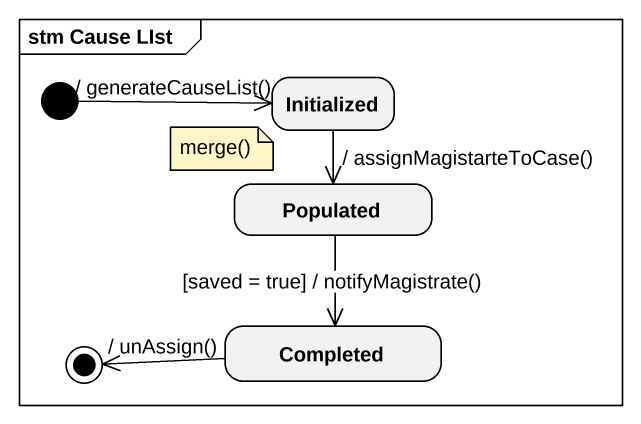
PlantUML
@startuml
mainframe stm Cause LIst
hide empty description
state Initialized
state Populated
state Completed
[*] -right-> Initialized : / generateCauseList()
Initialized --> Populated : / assignMagistarteToCase()
Populated --> Completed : [saved = true] / notifyMagistrate()
Completed -left-> [*] : / unAssign()
note as N1
  merge()
end note
@enduml
